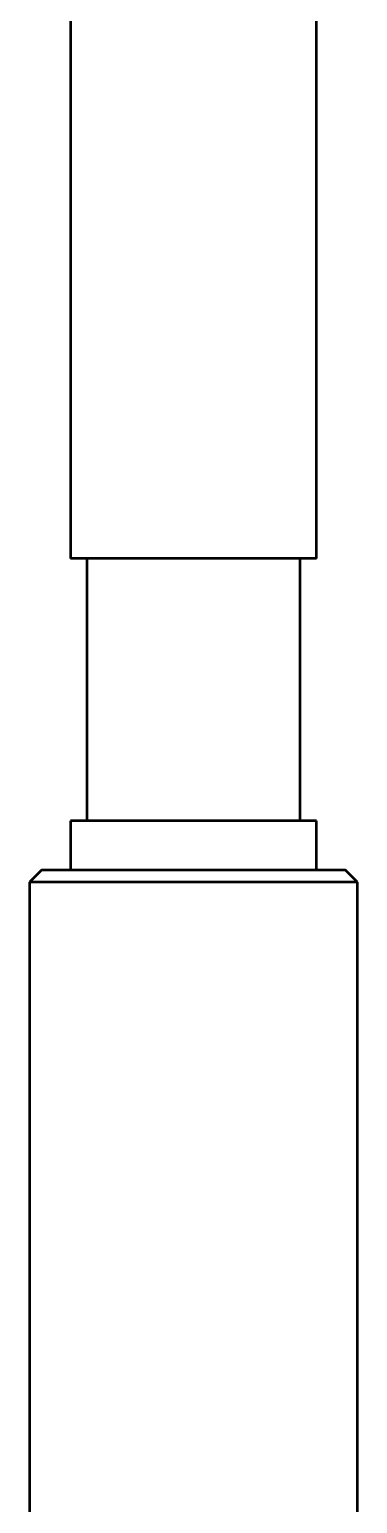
# Paper-space layout 'Layout1' of a CAD drawing. Header units: millimetres. Extents: x 0 to 420, y 0 to 297.
# Drawn here: x 170.32 to 174.32, y 150.67 to 168.65 of the extents above; entities that cross this region are included whole.
import ezdxf

# ---------------------------------------------------------------- set-up
doc = ezdxf.new("R2010")
doc.units = ezdxf.units.MM
doc.layers.add('170', color=7, linetype='Continuous', true_color=0xffffff)

psp = doc.layouts.get("Layout1")

# ---------------------------------------------------------------- linework, layer by layer
at = {"layer": '170', "color": 155, "linetype": 'Continuous', "lineweight": 50}
for p, q in [((170.815, 181.996), (170.815, 162.196)), ((173.815, 162.196), (173.815, 181.996)), ((171.015, 162.196), (171.015, 158.996)), ((173.615, 158.996), (173.615, 162.196)), ((170.815, 158.996), (170.815, 158.396)), ((173.815, 158.396), (173.815, 158.996)), ((170.465, 158.396), (170.315, 158.246)), ((174.315, 158.246), (174.165, 158.396)), ((170.315, 158.246), (170.315, 150.046)), ((174.315, 150.046), (174.315, 158.246))]:
    psp.add_line(p, q, dxfattribs=at)
for points, knots in [([(173.571, 162.196), (173.118, 162.196), (171.887, 162.196), (170.95, 162.196), (170.815, 162.196)], [0, 0, 0.164281, 0.611011, 0.951105, 1, 1]), ([(173.571, 158.996), (173.118, 158.996), (171.887, 158.996), (170.95, 158.996), (170.815, 158.996)], [0, 0, 0.164281, 0.611011, 0.951105, 1, 1]), ([(170.465, 158.396), (170.577, 158.396), (171.39, 158.396), (172.637, 158.396), (173.24, 158.396), (174.054, 158.396), (174.165, 158.396)], [0, 0, 0.030154, 0.249999, 0.586823, 0.749998, 0.969843, 1, 1]), ([(174.315, 158.246), (174.195, 158.246), (173.315, 158.246), (172.663, 158.246), (171.315, 158.246), (170.436, 158.246), (170.315, 158.246)], [0, 0, 0.030153, 0.249998, 0.413174, 0.749999, 0.969844, 1, 1])]:
    psp.add_open_spline(points, degree=1, knots=knots, dxfattribs=at)
for points in [[(173.815, 162.196), (173.571, 162.196)], [(173.815, 158.996), (173.571, 158.996)]]:
    psp.add_open_spline(points, degree=1, dxfattribs=at)

doc.saveas('drawing.dxf')
